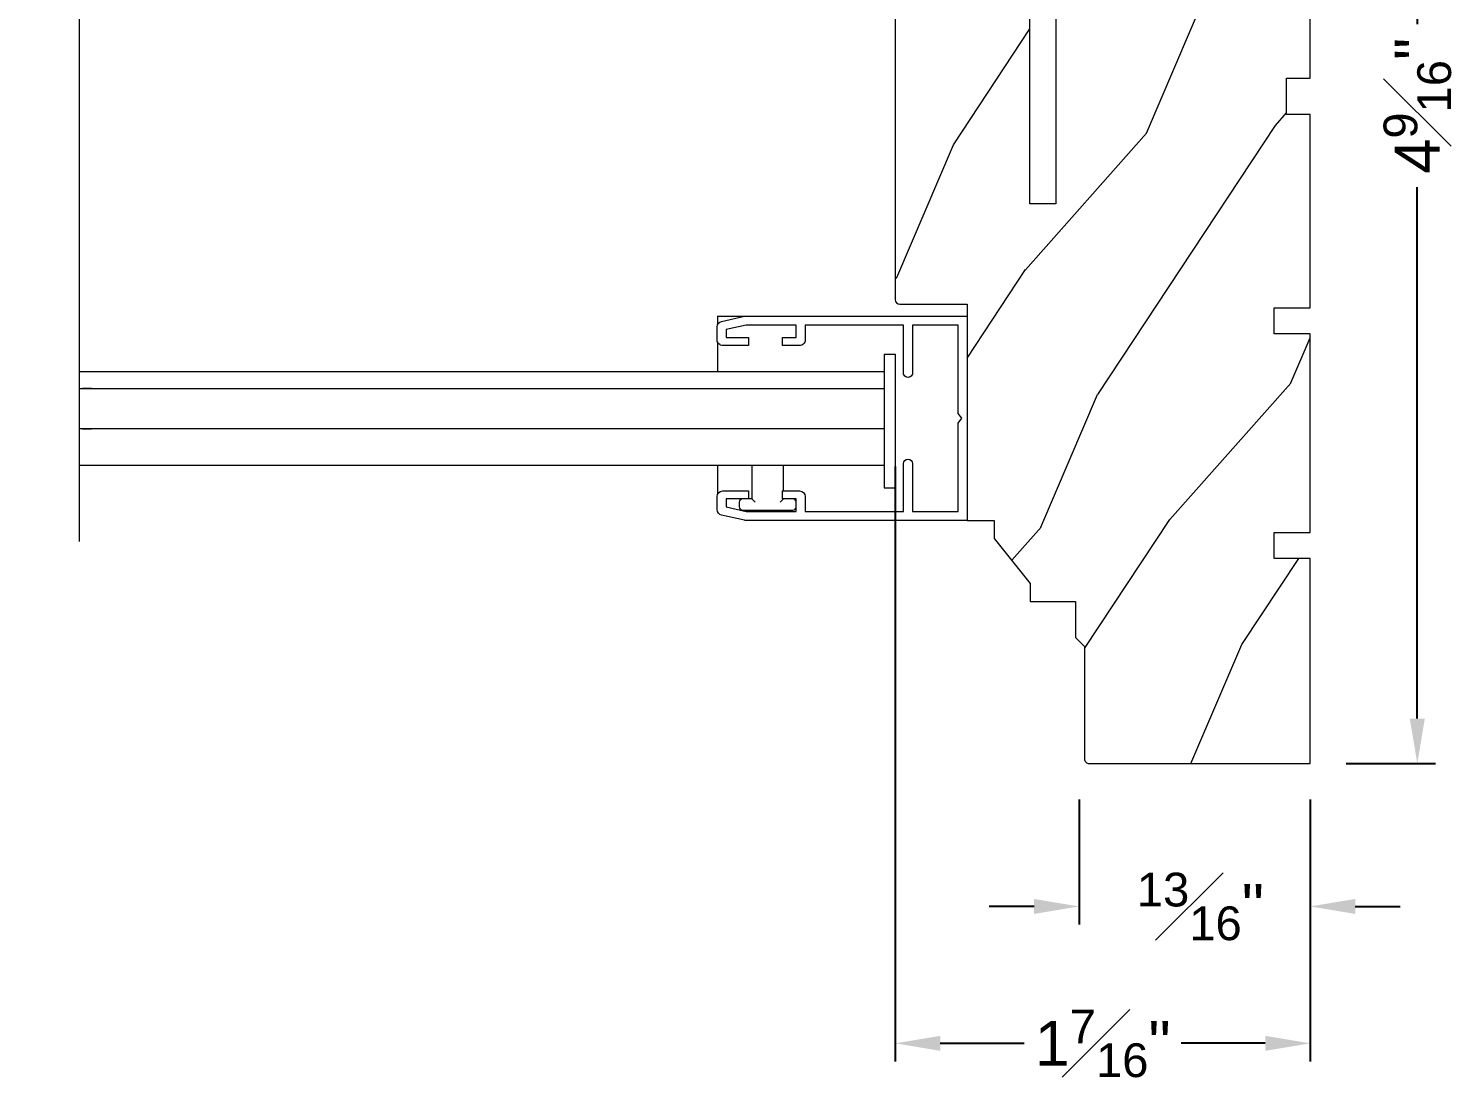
# Model space of a CAD drawing. Extents: x 73.7 to 85.4, y 11.4 to 19.6.
# Drawn here: x 79.562 to 84.494, y 11.412 to 15.05 of the extents above; entities that cross this region are included whole.
import ezdxf

# ---------------------------------------------------------------- set-up
doc = ezdxf.new("R2010")
doc.units = 0
doc.header["$MEASUREMENT"] = 0
doc.layers.get('0').update_dxf_attribs({"linetype": 'CONTINUOUS'})
doc.layers.get('DEFPOINTS').update_dxf_attribs({"linetype": 'CONTINUOUS'})
doc.layers.add('DIM', color=7, linetype='CONTINUOUS', lineweight=13)
doc.layers.add('PRODUCTS', color=7, linetype='CONTINUOUS', lineweight=13)
doc.styles.get("Standard").update_dxf_attribs({"font": 'arial.ttf'})
doc.dimstyles.get("Standard").update_dxf_attribs({"dimscale": 0, "dimtxt": 0.156, "dimasz": 0.156, "dimexe": 0.063, "dimexo": 0.125, "dimgap": 0.05, "dimtad": 0, "dimdec": 4, "dimzin": 0, "dimdsep": 46, "dimlunit": 4, "dimtxsty": 'Standard', "dimcen": 0.09, "dimclrd": 256, "dimclre": 256, "dimclrt": 256, "dimadec": 0, "dimazin": 0, "dimtfac": 0.75, "dimtdec": 4, "dimtix": 1, "dimtofl": 0, "dimtmove": 0, "dimatfit": 1, "dimfxl": 1, "dimfrac": 1, "dimtolj": 1, "dimtzin": 5, "dimarcsym": 0})

# ---------------------------------------------------------------- blocks, each defined once
blk = doc.blocks.new('*D11')
at = {"layer": 'DEFPOINTS', "color": 0, "ltscale": 2, "transparency": 16777216}
for p in [(82.56621260761966, 13.656101725476), (84.00422779838273, 12.50110322083735), (82.56621260761966, 11.53115309856792)]:
    blk.add_point(p, dxfattribs=at)
at = {"layer": 'DIM', "lineweight": -2, "ltscale": 2, "transparency": 16777216}
for p, q in [((82.56621260761966, 13.531101725476), (82.56621260761966, 11.46815309856792)), ((84.00422779838273, 12.37610322083735), (84.00422779838273, 11.46815309856792)), ((82.72221260761967, 11.53115309856792), (83.01337777462466, 11.53115309856792)), ((83.84822779838272, 11.53115309856792), (83.55706263137772, 11.53115309856792))]:
    blk.add_line(p, q, dxfattribs=at)
at = {"layer": 'DIM', "ltscale": 2, "transparency": 16777216}
for points in [[(82.72221260761967, 11.55715309856792), (82.72221260761967, 11.50515309856792), (82.56621260761966, 11.53115309856792)], [(83.84822779838272, 11.55715309856792), (83.84822779838272, 11.50515309856792), (84.00422779838273, 11.53115309856792)]]:
    blk.add_solid(points, dxfattribs=at)
at = {"layer": 'DIM', "ltscale": 2, "transparency": 16777216, "insert": (83.28522020300119, 11.53115309856792), "char_height": 0.156, "attachment_point": 5}
blk.add_mtext('\\A1;1{\\H0.750000x;\\S7#16;}"', dxfattribs=at)
blk = doc.blocks.new('*D12')
at = {"layer": 'DEFPOINTS', "color": 0, "ltscale": 2, "transparency": 16777216}
for p in [(83.20323026035265, 12.50109547632699), (84.00422779838273, 12.50110322083735), (84.00422779838273, 12.00579320033333)]:
    blk.add_point(p, dxfattribs=at)
at = {"layer": 'DIM', "lineweight": -2, "ltscale": 2, "transparency": 16777216}
for p, q in [((83.20323026035265, 12.37609547632699), (83.20323026035265, 11.94279320033333)), ((84.00422779838273, 12.37610322083735), (84.00422779838273, 11.94279320033333)), ((83.04723026035265, 12.00579320033333), (82.89123026035266, 12.00579320033333)), ((84.16022779838273, 12.00579320033333), (84.31622779838273, 12.00579320033333))]:
    blk.add_line(p, q, dxfattribs=at)
at = {"layer": 'DIM', "ltscale": 2, "transparency": 16777216}
for points in [[(83.04723026035265, 12.03179320033333), (83.04723026035265, 11.97979320033333), (83.20323026035265, 12.00579320033333)], [(84.16022779838273, 12.03179320033333), (84.16022779838273, 11.97979320033333), (84.00422779838273, 12.00579320033333)]]:
    blk.add_solid(points, dxfattribs=at)
at = {"layer": 'DIM', "ltscale": 2, "transparency": 16777216, "insert": (83.62372902936792, 12.00579320033333), "char_height": 0.156, "attachment_point": 5}
blk.add_mtext('\\A1;{\\H1x;{\\H0.750000x;\\S13#16;}"}', dxfattribs=at)
blk = doc.blocks.new('*D17')
at = {"layer": 'DEFPOINTS', "color": 0, "ltscale": 2, "transparency": 16777216}
for p in [(84.04685744679122, 17.06810126771237), (84.00422779838271, 12.50110322083734), (84.37521152172083, 12.50110322083734)]:
    blk.add_point(p, dxfattribs=at)
at = {"layer": 'DIM', "lineweight": -2, "ltscale": 2, "transparency": 16777216}
for p, q in [((84.17185744679122, 17.06810126771237), (84.43821152172083, 17.06810126771237)), ((84.37521152172083, 16.91210126771237), (84.37521152172083, 15.06527395795262)), ((84.37521152172083, 12.65710322083734), (84.37521152172083, 14.49942880106312)), ((84.12922779838271, 12.50110322083734), (84.43821152172083, 12.50110322083734))]:
    blk.add_line(p, q, dxfattribs=at)
at = {"layer": 'DIM', "ltscale": 2, "transparency": 16777216}
for points in [[(84.34921152172083, 16.91210126771237), (84.40121152172082, 16.91210126771237), (84.37521152172083, 17.06810126771237)], [(84.34921152172083, 12.65710322083734), (84.40121152172082, 12.65710322083734), (84.37521152172083, 12.50110322083734)]]:
    blk.add_solid(points, dxfattribs=at)
at = {"layer": 'DIM', "ltscale": 2, "transparency": 16777216, "insert": (84.37521152172083, 14.78235137950788), "char_height": 0.156, "attachment_point": 5, "rotation": 90}
blk.add_mtext('\\A1;4{\\H0.750000x;\\S9#16;}"', dxfattribs=at)
blk = doc.blocks.new('Frame-Colonial-Vert Profile-C-WC BLOCK')
at = {"ltscale": 2}
h = blk.add_hatch(dxfattribs=at)
h.set_pattern_fill('WOOD1', color=256, angle=30)
h.set_pattern_definition([(246.8699, (-0.1535898384862244, 1.066025403784439), (1.598076078555546, 3.232050873230267), [0.5, -4.5]), (236.5651, (0.5160254037844387, 1.106217782649107), (-0.366024019841683, -1.366026116725422), [1.118034, -1.118034]), (228.4349, (0.7660254037844387, 0.6732050807568877), (-1.232051982326068, -1.86602423823122), [0.6324559999999999, -2.529822])])
h.paths.add_polyline_path([(1.189000129699707, -0.8429985046386719), (1.095000267028809, -0.8429985046386719), (1.095000267028809, -0.779998779296875), (0.9700002670288086, -0.625), (0.9700002670288086, -0.5620002746582031), (0.814000129699707, -0.5620002746582031), (0.814000129699707, -0.437000274658203), (0.7820005416870117, -0.4059982299804686), (0.7820005416870117, -0.01599508566084595, 0.4142310210248008), (0.7660007476805487, 0), (0, 0), (0, -0.711359977722168), (0.125, -0.711359977722168), (0.125, -0.7563600540161133), (0.125, -0.8013601303100586), (0, -0.8013601303100586), (0, -1.490641593933105), (0.125, -1.490641593933105), (0.125, -1.535641670227051), (0.125, -1.580641746520996), (0, -1.580641746520996), (0, -2.250999999999976), (0.08199999999999363, -2.250999999999976), (0.08199999999999363, -2.375999999999976), (-1.110223024625157e-16, -2.375999999999976), (0, -3.049204038146968), (0.125, -3.049204038146968), (0.125, -3.094206038146979), (0.125, -3.139204038146943), (-1.110223024625157e-16, -3.139204038146943), (0, -3.584999084472657), (0.06499958038330089, -3.649999618530273), (0, -3.715000152587891), (-1.110223024625157e-16, -3.774005889892578), (0.04599952697753906, -3.774005889892578), (0.1040019989013672, -4.02900505065918), (0.06400203704833984, -4.02900505065918), (0.06400203704833984, -4.173004150390625), (0.1409978866577147, -4.25), (0.4609997329712315, -4.25), (0.5299997329711914, -4.180999999999982), (0.5299997329711914, -3.197998046875), (0.7839994430541992, -3.197998046875), (0.7839994430541992, -3.040000915527344), (0.531285285949707, -3.040000915527344), (0.531285285949707, -2.961997985839844), (0.8442850112915039, -2.961997985839844), (0.8442850112915039, -2.631000518798828), (0.8812848739624428, -2.631000518798828), (0.8812848739624428, -1.94100051879883), (0.9712848739624178, -1.94100051879883), (0.9712848739624178, -2.631000518798828), (1.313284873962402, -2.631000518798828), (1.313284873962402, -2.750999450683594), (1.438284873962402, -2.750999450683594), (1.438284873962402, -2.592998504638672), (1.438284873962402, -1.608997344970881, 0.41412871271231), (1.4222813980378, -1.592998504638672), (1.189000129699707, -1.592998504638672)])
blk.add_lwpolyline([(0.8442850112915039, -2.961997985839844), (0.8442850112915039, -2.631000518798828), (0.8812848739624428, -2.631000518798828), (0.8812848739624428, -1.94100051879883), (0.9712848739624178, -1.94100051879883), (0.9712848739624178, -2.631000518798828), (1.313284873962402, -2.631000518798828), (1.313284873962402, -2.750999450683594), (1.438284873962402, -2.750999450683594), (1.438284873962402, -2.592998504638672), (1.438284873962402, -1.608997344970703, 0.4141287127112057), (1.422281398037683, -1.592998504638672), (1.189000129699707, -1.592998504638672), (1.189000129699707, -0.8429985046386719), (1.095000267028809, -0.8429985046386719), (1.095000267028809, -0.779998779296875), (0.9700002670288086, -0.625), (0.9700002670288086, -0.5620002746582031), (0.814000129699707, -0.5620002746582031), (0.814000129699707, -0.4370002746582031), (0.7820005416870117, -0.4059982299804688), (0.7820005416870117, -0.01599884033203125, 0.4142997689483557), (0.7660007476806641, 0), (0.7660007476806641, 0), (0.7660007476806641, 0), (0, 0), (0, 0), (0, 0), (0, -0.711359977722168), (0.125, -0.711359977722168), (0.125, -0.7563600540161133), (0.125, -0.8013601303100586), (0, -0.8013601303100586), (0, -1.490641593933105), (0.125, -1.490641593933105), (0.125, -1.535641670227051), (0.125, -1.580641746520996), (0, -1.580641746520996), (0, -2.250999999999976), (0.08199999999999363, -2.250999999999976), (0.08199999999999363, -2.375999999999976), (0, -2.375999999999976), (0, -3.049204038146968), (0.125, -3.049204038146968), (0.125, -3.094206038146979), (0.125, -3.139204038146943), (0, -3.139204038146943), (0, -3.584999084472656), (0.06499958038330078, -3.649999618530273), (0, -3.715000152587891), (0, -3.774005889892578), (0.04599952697753906, -3.774005889892578), (0.1040019989013672, -4.02900505065918), (0.06400203704833984, -4.02900505065918), (0.06400203704833984, -4.173004150390625), (0.1409978866577148, -4.25), (0.4609997329712314, -4.25), (0.5299997329711914, -4.180999999999983), (0.5299997329711914, -3.197998046875), (0.7839994430541992, -3.197998046875), (0.7839994430541992, -3.040000915527344), (0.531285285949707, -3.040000915527344), (0.531285285949707, -2.961997985839844)], format="xyb", close=True)

msp = doc.modelspace()

# ---------------------------------------------------------------- linework, layer by layer
at = {"color": 7, "linetype": 'Continuous', "lineweight": 15}
for p, q in [((81.95034307851698, 14.05276313408962), (82.04842413404023, 14.05276313408962)), ((81.95034307851698, 14.05276313408962), (81.95034307851697, 14.02245352359066)), ((82.81514892852556, 14.05276313408963), (82.81522766868302, 14.05276313408963)), ((82.81522766868302, 14.05276313408963), (82.81522766868302, 13.34410171676679)), ((81.95034307851697, 13.96295791087239), (81.95034307851698, 13.86093242542822)), ((79.73940244003002, 13.86093242542823), (82.52792453612302, 13.86093242542823)), ((79.73940244003002, 13.53593242542822), (82.52792453612302, 13.53593242542822)), ((81.95034307851697, 13.53593242542822), (81.95034307851697, 13.43390693998399)), ((82.06908593639957, 13.53593242542822), (82.06908593639957, 13.43608284668988)), ((82.06908593639956, 13.53593242542822), (82.06908593639957, 13.46541033731784)), ((82.179322156872, 13.44646392149118), (82.179322156872, 13.53593242542822)), ((82.179322156872, 13.46541033731785), (82.17932215687199, 13.53593242542822)), ((82.06908593639957, 13.41890486637308), (82.05727491277753, 13.41890486637308)), ((82.06908593639957, 13.43608284668988), (82.06908593639957, 13.41890486637308)), ((82.06908593639956, 13.41890486637308), (82.08089696002162, 13.40709384275104)), ((82.179322156872, 13.41890486637308), (82.16751113324996, 13.40709384275104)), ((82.02577884978538, 13.40709384275104), (82.02577884978538, 13.39134581125497)), ((82.03758987340744, 13.37953478763293), (82.21081821986414, 13.37953478763293)), ((82.81522766868302, 13.34410171676679), (82.81514892852556, 13.34410171676679))]:
    msp.add_line(p, q, dxfattribs=at)
msp.add_lwpolyline([(81.98050325923423, 13.41890486637307), (81.98050325923423, 13.39100986016149), (82.04972311561686, 13.37559777975889), (82.2226292434862, 13.37559777975889), (82.2226292434862, 13.41890486637307), (82.175385148998, 13.41890486637307), (82.175385148998, 13.44646392149118), (82.23444026710824, 13.44646392149118, -0.4142135623720514), (82.25412530647831, 13.42677888212109), (82.25412530647831, 13.37559777975889), (82.59467648758068, 13.37559777975889), (82.5946764875633, 13.54095211043289, -0.9999999999955448), (82.62617255059018, 13.54095211043282), (82.6261725505728, 13.37559777975889), (82.78365286553344, 13.37559777975889), (82.78365286553344, 13.68201062395545), (82.79743239309249, 13.6984324254282), (82.78365286553344, 13.71485422690095), (82.78365286553344, 14.0212670710975), (82.6261725505728, 14.0212670710975), (82.62617255059017, 13.85591274042361, -1.000000000003356), (82.59467648756332, 13.85591274042357), (82.59467648758068, 14.0212670710975), (82.25412530647831, 14.0212670710975), (82.25412530647833, 13.97008596873537, -0.4142135623741429), (82.23444026710824, 13.95040092936522), (82.175385148998, 13.95040092936522), (82.175385148998, 13.97795998448332), (82.2226292434862, 13.97795998448332), (82.2226292434862, 14.0212670710975), (82.04972311561686, 14.0212670710975), (81.98050325923423, 14.0058549906949), (81.98050325923423, 13.97795998448332), (82.05727491277753, 13.97795998448332), (82.05727491277753, 13.95040092936522), (81.96869223561217, 13.95040092936521, -0.4142135623741345), (81.94900719624209, 13.97008596873529), (81.94900719624209, 14.01532546572783, -0.3514084157561876), (81.96441404472509, 14.03453998778102), (82.04414594315314, 14.0522926167728, -0.05482493194872887), (82.04842413404023, 14.05276313408962), (82.81514892852556, 14.05276313408962), (82.81514892852556, 13.34410171676677), (82.04842413404023, 13.34410171676677, -0.05482493194872536), (82.04414594315314, 13.34457223408359), (81.96441404472509, 13.36232486307538, -0.3514084157581853), (81.94900719624209, 13.3815393851287), (81.94900719624209, 13.4267788821211, -0.4142135623720514), (81.96869223561217, 13.44646392149118), (82.05727491277753, 13.44646392149118), (82.05727491277753, 13.41890486637307)], format="xyb", close=True, dxfattribs=at)
msp.add_lwpolyline([(82.56721585765942, 13.45719226794791), (82.56721585765942, 13.91979069314475), (82.52784577891926, 13.91979069314475), (82.52784577891926, 13.45719226794791)], close=True, dxfattribs=at)
for centre, radius, start, end in [((82.03758987340744, 13.40709384275104), 0.01181102362204811, 90, 180), ((82.21081821986414, 13.40709384275104), 0.01181102362205166, 0, 90), ((82.03758987340744, 13.39134581125497), 0.01181102362204811, 180, 270), ((82.21081821986414, 13.39134581125498), 0.01181102362204811, 270, 0)]:
    msp.add_arc(centre, radius, start, end, dxfattribs=at)
for points, knots in [([(79.73940244003002, 13.80187730731799), (79.78045300032657, 13.80187730731799), (82.52792453612302, 13.80187730731799)], [0.6434668423970967, 0.6434668423970967, 0.6487154599011162, 1, 1]), ([(82.52792453612302, 13.66191548307232), (79.78045300032657, 13.66191548307232), (79.73940244003002, 13.66191548307232)], [0, 0, 0.3512845400988844, 0.3565331576029039, 0.3565331576029039])]:
    msp.add_open_spline(points, degree=1, knots=knots, dxfattribs=at)
at = {"layer": 'PRODUCTS', "ltscale": 2}
msp.add_lwpolyline([(79.73940244003002, 13.27109002765819), (79.73940244003002, 16.19421605546064), (79.56244931798086, 16.28535250913445), (79.87579926717741, 16.42764354682163), (79.73940244003008, 16.47117945174546), (79.73940244003008, 17.58193518187648)], dxfattribs=at)

# ---------------------------------------------------------------- block references
at = {"layer": 'PRODUCTS', "rotation": 180}
msp.add_blockref('Frame-Colonial-Vert Profile-C-WC BLOCK', (84.00422779838273, 12.50110322083735), dxfattribs=at)

# ---------------------------------------------------------------- dimensions: what is measured, and where the dimension line sits
at = {"layer": 'DIM', "ltscale": 2}
dim = msp.add_linear_dim(base=(84.37521152172083, 12.50110322083734), p1=(84.04685744679122, 17.06810126771237), p2=(84.00422779838271, 12.50110322083734), angle=90, dimstyle='Standard', override={"dimscale": 1}, dxfattribs=at)
dim.commit()
dim.dimension.update_dxf_attribs({"geometry": '*D17', "text_midpoint": (84.37521152172083, 14.78235137950788), "dimtype": 160})
dim = msp.add_linear_dim(base=(82.56621260761966, 11.53115309856792), p1=(84.00422779838273, 12.50110322083735), p2=(82.56621260761966, 13.656101725476), dimstyle='Standard', override={"dimscale": 1}, dxfattribs=at)
dim.commit()
dim.dimension.update_dxf_attribs({"geometry": '*D11', "text_midpoint": (83.28522020300119, 11.53115309856792)})
dim = msp.add_linear_dim(base=(84.00422779838273, 12.00579320033333), p1=(83.20323026035265, 12.50109547632699), p2=(84.00422779838273, 12.50110322083735), text='{\\H1x;<>}', dimstyle='Standard', override={"dimscale": 1}, dxfattribs=at)
dim.commit()
dim.dimension.update_dxf_attribs({"geometry": '*D12', "text_midpoint": (83.62372902936792, 12.00579320033333), "dimtype": 160})

doc.saveas('drawing.dxf')
